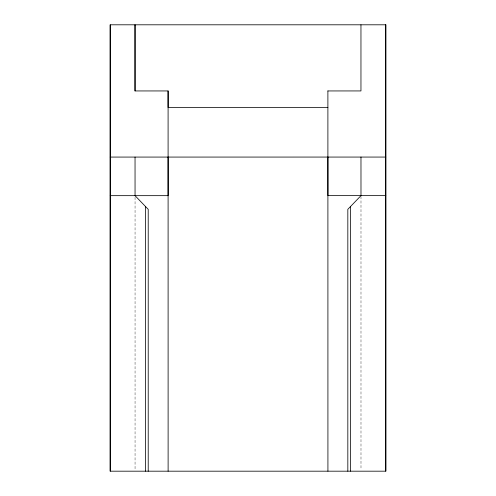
<?xml version="1.0" encoding="UTF-8"?>
<svg xmlns="http://www.w3.org/2000/svg" width="496" height="496" viewBox="0 0 496 496"><rect width="100%" height="100%" fill="white"/><g stroke="black" fill="none" stroke-linecap="round" stroke-linejoin="round"><path stroke-width="0.37" stroke-dasharray="2.48 1.86" d="M360.989 196.41L360.989 469.631M135.055 197.203L135.055 469.65"/><path stroke-width="0.74" d="M135.024 90.948L135.024 24.812L135.03 90.948L168.094 90.942L168.119 471.2M168.088 90.942L168.088 107.477L327.893 107.471M385.801 471.181L385.783 24.8L385.801 471.181L110.211 471.188L110.199 24.806L385.783 24.8M327.893 90.948L360.958 90.935L360.958 24.8M110.224 157.077L385.795 157.065M385.801 195.635L327.924 195.635L327.899 157.065M110.224 195.66L168.119 195.66L168.094 157.077M110.211 471.188L110.211 24.812M360.976 157.065L360.989 195.635L347.826 209.318L347.826 471.181M135.042 157.077L135.055 195.66L148.217 209.337L148.217 471.2M350.591 206.441L350.591 471.181M327.893 90.935L327.924 471.181M145.452 206.466L145.452 471.2"/></g></svg>
